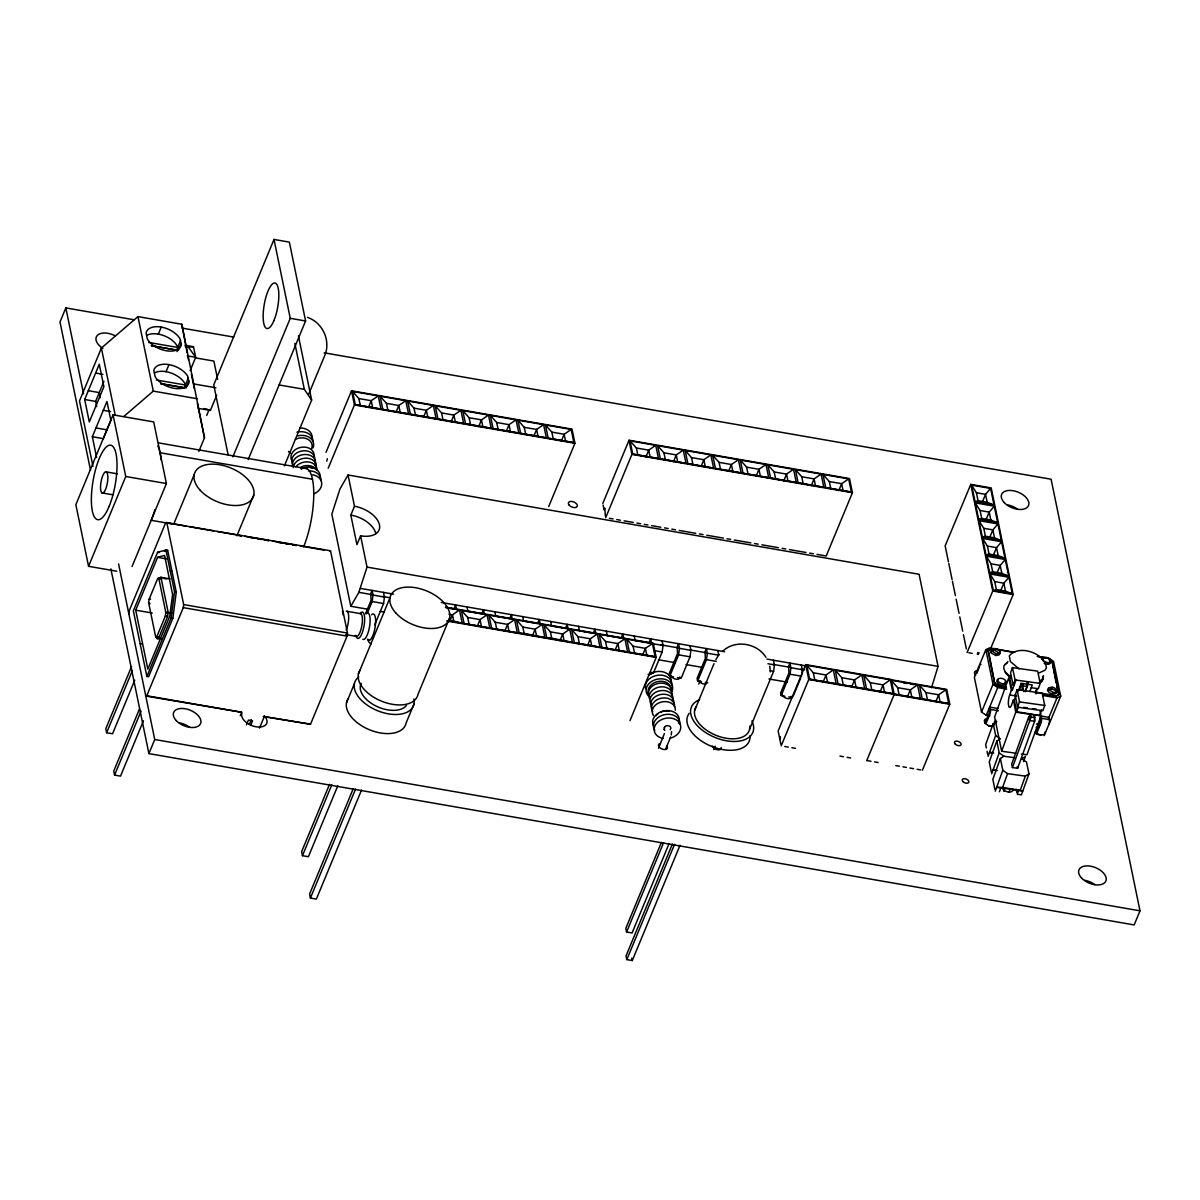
<?xml version="1.0" encoding="UTF-8"?>
<svg xmlns="http://www.w3.org/2000/svg" width="1200" height="1200" viewBox="0 0 1200 1200"><rect width="100%" height="100%" fill="white"/><g stroke="black" fill="none" stroke-linecap="round" stroke-linejoin="round"><path stroke-width="1.5" d="M1042.8 679.65L1042.845 676.77M1043.355 675.57L1043.295 678.435L1041.39 682.095M1027.845 682.785L1025.565 691.68M1028.685 717.03L1029.39 720.51L1034.625 721.245L1034.475 714.975L1034.625 721.245L1017.645 768.285L1012.41 767.55L1011.69 764.07L1028.685 717.03L1030.56 714.435L1031.1 717.03L1012.41 767.55M1048.215 689.055L1053.045 692.445L1052.385 694.035L1049.085 692.625L1047.585 689.865L1051.515 688.8L1052.385 687.24L1054.695 688.035L1057.2 690.63L1056.15 693.51L1052.595 694.065L1053.255 692.475L1056.15 692.325L1057.245 690.75L1056.6 692.34L1055.025 690.225L1051.725 688.815M128.835 613.755L129.24 610.695L165.75 522.57L330.525 550.785L347.475 633.06L347.07 636.12L310.515 724.23L263.445 716.49L310.515 724.23M160.845 639.24L157.185 638.61L155.685 636.975L148.65 602.79L149.115 599.25L157.665 578.625L160.95 577.305L170.115 578.895M157.185 638.61L158.64 638.205L167.52 616.755L168.135 612.165L160.95 577.305L157.665 578.625L160.62 578.625L158.79 578.31L165.825 612.495L165.36 616.02L156.825 636.66L155.685 636.975M146.88 676.47L171.105 617.955L174.54 591.84L165.915 550.005L157.59 552.3L133.35 610.815L146.88 676.47L148.605 676.77L172.845 618.255L176.28 592.14L167.655 550.305L165.915 550.005M240.255 715.65L241.665 712.26L145.785 696.03L146.76 695.76L183.27 607.635L183.675 604.575L166.725 522.3M367.41 613.05L372.18 601.545L373.035 595.065L372.075 590.415L370.77 593.565L371.07 600.285L365.535 613.62M374.73 624.9L383.58 603.525L384.435 597.045L383.475 592.41M649.575 672.69L653.325 673.35L662.175 651.975L663.03 645.495L662.07 640.845M669.765 676.215L678.63 654.825L679.47 648.345L678.525 643.71L677.22 646.845L677.52 653.58L669.225 673.575L669.765 676.215L673.515 676.86M677.43 677.535L681.18 678.195L690.03 656.82L690.885 650.34L689.925 645.69M697.62 681.045L706.485 659.67L707.325 653.19L706.38 648.555L705.075 651.69L705.375 658.425L697.08 678.42L697.62 681.045L701.37 681.705M749.595 729.12L773.595 671.34L774.45 664.86L773.49 660.225M781.185 695.58L790.05 674.205L790.905 667.725L789.945 663.075L788.64 666.225L788.94 672.945L780.645 692.955L781.185 695.58L784.95 696.24M801.345 665.07L802.305 669.705L801.45 676.185L790.05 674.205M671.28 734.955L671.565 731.7M664.425 733.53L658.485 748.23M999.45 791.76L1000.845 787.905M367.38 609.15L350.79 606.27L358.86 592.335L367.02 567.09L360.585 535.815A23.31 13.41 22.5 0 0 379.47 524.85A23.31 13.41 22.5 0 0 354.495 506.25L348.045 474.99L919.095 574.275L938.055 666.375L931.53 687.705M1031.22 687.72L1038.3 688.71L1040.22 683.43L1037.685 671.145L1012.425 667.62L1010.52 672.915L1013.205 685.215L1014.09 685.335M996.825 721.44L993.21 723.645L985.665 744.555L986.355 747.93M1011.105 675.435L1009.89 678.78L1012.275 690.345L1011.405 690.225L1008.705 677.94L994.62 716.97L1001.67 751.245L1015.83 753.225M1039.98 715.605L1016.67 711.675L1014.285 700.095L1013.4 699.975L1011.675 704.745A7.68 2.1 -82 0 1 1008.9 706.785L1008.375 704.265A7.68 2.1 -82 0 1 1009.68 694.995L1011.405 690.225M1013.205 685.215L1015.125 679.92L1012.425 667.62M988.095 756.39L995.655 735.48L993.21 723.645M1012.275 690.345L1016.01 680.04M995.655 735.48L1000.41 738.84L996.795 741.045L989.25 761.955L991.335 772.095M1015.215 694.95L1017.135 689.655L1042.215 693.165L1044.75 705.435L1042.845 710.73L1017.585 707.205L1015.215 694.95L1016.1 695.07L1014.285 700.095M1018.365 690.945L1021.125 683.4L1032.225 684.945L1030.02 691.065M991.68 773.775L999.225 752.88L996.795 741.045M1001.67 751.245L1015.77 712.215L1013.4 699.975M1017.585 707.205L1019.49 701.91L1017.135 689.655M1016.67 711.675L1018.485 706.65M1014.645 757.725L1003.98 756.24L1000.38 758.445L992.835 779.355L994.92 789.495M1025.55 690.705L1028.055 683.76M995.265 791.175L1002.81 770.265L1000.38 758.445M1035.45 693.585L1037.265 688.575M1002.63 787.335L1022.805 790.965L996.66 787.32L1002.63 787.335L1007.565 773.64L1002.81 770.265M1003.77 791.46L1005.015 788.025M1009.02 792.195L1010.265 788.76M1039.845 714.915L1041.645 709.89M1023.525 761.64L1025.37 756.525L1021.755 758.73L1026.525 762.09L1028.955 773.925L1021.41 794.835L1017.225 794.25L1018.62 790.38M1039.95 710.49L1041.03 715.755L1026.93 754.785L1021.38 754.005M1020.405 789.825L1025.34 776.13L1028.955 773.925M134.1 319.77L65.835 307.905L60 321.99L90.51 470.13M198.825 451.44L204.48 437.805L181.8 324.24L137.94 316.605L101.4 348.045L79.5 400.92L92.97 466.335M84.675 399.495L99.27 364.245L103.905 386.715L89.31 421.965L84.675 399.495L95.64 401.4L96.705 406.59M95.64 401.4L103.935 381.375M96.615 457.485L92.34 436.74L106.95 401.49L110.865 420.51M132.045 566.535L166.41 483.555L153.705 421.92L113.07 414.855L75.855 504.675L88.56 566.31L116.835 571.23M110.94 420.225L103.32 438.645L92.34 436.74M158.325 334.125L161.235 327.075A18.66 10.725 22.5 0 1 180 338.79L181.26 344.91A18.66 10.725 22.5 0 1 166.11 350.73A18.66 10.725 22.5 0 1 147.36 339.015L146.1 332.895A18.66 10.725 22.5 0 1 161.235 327.075M166.05 371.67L168.975 364.62A18.66 10.725 22.5 0 1 187.725 376.335L188.985 382.455A18.66 10.725 22.5 0 1 173.85 388.275A18.66 10.725 22.5 0 1 155.085 376.56L153.825 370.44A18.66 10.725 22.5 0 1 168.975 364.62M177.225 351.615L176.625 350.085L180.63 340.425M88.56 566.31L125.76 476.49L113.07 414.855M178.32 350.43L181.245 343.38M190.17 370.59L195.675 357.315L193.485 346.71L185.055 345.24M188.37 377.97L184.275 387.84L160.665 383.73M188.97 380.925L186.045 387.975L160.62 383.55M248.145 459.675L305.595 320.985L289.35 242.115L274.005 239.445L213.735 384.93L228.135 454.83M206.715 415.395L209.145 409.515M198.33 408.36L210.39 410.445L216.705 395.205M135.705 610.155L157.59 557.325L164.55 555.42L172.59 594.465L169.725 616.245L147.84 669.075L135.705 610.155L152.235 613.035M173.79 523.92L194.205 474.645M131.55 666.54L105.795 728.73L106.62 732.735L112.56 733.77L134.745 680.22M106.62 732.735L132.375 670.56M232.86 456.87L290.25 318.315L274.005 239.445M139.53 708.84L113.745 771.09L114.57 775.095L120.51 776.13L143.445 720.795M114.57 775.095L141.075 711.105M236.895 535.785L253.785 495.015M324.15 352.815L1051.095 479.22L1140 910.83L1134.165 924.93L148.905 753.615L154.74 739.515L118.575 563.94M308.835 393.915L325.305 354.135C330.51 339.57 322.11 322.275 307.455 317.355M284.4 465.84L311.64 400.065L298.425 335.865M326.01 452.355L351.51 390.795L572.01 429.135L574.935 443.28L548.715 506.565M326.76 461.145L327.33 458.7M328.215 468.225L354.435 404.94L351.51 390.795M368.43 407.445L371.22 400.695L378.24 395.895L380.955 409.095L355.26 404.625L352.545 391.44L378.24 395.895M246.42 724.86L248.415 720.075L252.54 720.795L250.56 725.58M249.33 724.38L251.31 719.595M259.5 728.1L264.42 716.22M360.585 535.815L356.925 544.635L350.835 515.07L354.495 506.25M395.985 412.245L398.775 405.495L405.81 400.695L408.525 413.88L382.83 409.425L380.115 396.225L405.81 400.695M423.555 417.03L426.345 410.28L433.365 405.48L436.08 418.68L410.385 414.21L407.67 401.025L433.365 405.48M451.11 421.83L453.9 415.08L460.935 410.28L463.65 423.465L437.955 419.01L435.24 405.81L460.935 410.28M346.5 702.735L354.42 683.625M358.38 674.055L390.045 597.6M329.535 784.32L301.635 851.685L302.46 855.69L308.4 856.725L337.74 785.91M478.68 426.615L481.47 419.865L488.49 415.065L491.205 428.265L465.51 423.795L462.795 410.61L488.49 415.065M302.46 855.69L331.785 784.875M353.28 788.55L309.585 894.045L310.41 898.05L316.365 899.085L361.485 790.14M310.41 898.05L355.545 789.105M506.235 431.415L509.025 424.665L516.06 419.865L518.775 433.05L493.08 428.595L490.365 415.395L516.06 419.865M414 703.98L406.08 723.09A31.605 18.18 22.5 0 1 368.73 729.45A31.605 18.18 22.5 0 1 348.48 698.415M449.625 617.97L417.96 694.425A31.605 18.18 22.5 0 1 380.61 700.785A31.605 18.18 22.5 0 1 360.36 669.75M454.335 608.085L455.64 604.95L456.6 609.6M449.67 621.57L452.475 614.82L459.495 610.02L462.21 623.22L447.525 620.655M533.805 436.2L536.595 429.45L543.615 424.65L546.33 437.85L520.635 433.38L517.92 420.195L543.615 424.65M482.19 612.93L483.495 609.795L484.455 614.445M477.24 626.37L480.03 619.62L487.065 614.82L489.78 628.005L464.085 623.535L461.37 610.35L487.71 615M561.36 441L564.15 434.25L571.185 429.45L573.9 442.635L548.205 438.18L545.49 424.98L571.185 429.45M510.045 617.775L511.35 614.64L512.31 619.275M504.795 631.155L507.6 624.405L514.62 619.605L517.335 632.805L491.64 628.335L488.925 615.135L569.745 629.19L572.46 642.39L546.765 637.92L544.05 624.72L550.395 631.845L551.7 638.175L572.46 642.39M532.365 635.955L535.155 629.205L542.19 624.405L544.905 637.59L519.21 633.12L516.495 619.935L522.84 627.06L524.13 633.39L544.905 637.59M537.945 622.62L539.235 619.485L540.195 624.135M602.79 503.505L629.01 440.235L849.51 478.575L852.42 492.72L826.215 556.005L817.02 554.4M605.715 517.65L631.92 454.38L629.01 440.235M559.92 640.74L562.725 633.99L569.745 629.19M565.8 627.465L567.105 624.33L568.05 628.98M645.915 456.885L648.705 450.135L655.74 445.335L658.455 458.535L632.76 454.065L630.045 440.865L655.74 445.335M587.49 645.54L590.28 638.79L597.315 633.99L600.03 647.175L574.335 642.705L571.62 629.52L597.315 633.99M593.655 632.31L594.96 629.175L595.905 633.825M673.47 461.685L676.275 454.935L683.295 450.135L686.01 463.32L660.315 458.85L657.6 445.665L683.295 450.135M615.045 650.325L617.85 643.575L624.87 638.775L627.585 651.975L601.89 647.505L599.175 634.305L624.87 638.775M621.51 637.155L622.815 634.02L623.76 638.655M701.04 466.47L703.83 459.72L710.865 454.92L713.58 468.12L687.885 463.65L685.17 450.45L710.865 454.92M642.615 655.125L645.405 648.375L652.44 643.575L655.155 656.76L629.46 652.29L626.745 639.105L663.03 645.495M649.365 642L650.67 638.865L651.615 643.5M728.595 471.27L731.4 464.52L738.42 459.72L741.135 472.905L715.44 468.435L712.725 455.25L738.42 459.72M629.97 720.675L656.19 657.405L653.265 643.245L445.635 607.14M756.165 476.055L758.955 469.305L765.99 464.505L768.705 477.705L743.01 473.235L740.295 460.035L765.99 464.505M665.79 748.74L670.68 736.95M698.745 684.105L700.14 680.745M783.72 480.855L786.525 474.105L793.545 469.305L796.26 482.49L770.565 478.02L767.85 464.835L793.545 469.305M694.665 710.34L714 663.645M661.425 842.34L625.815 928.32L626.58 932.01L632.07 932.97L669.105 843.555M811.29 485.64L814.08 478.89L821.115 474.09L823.83 487.29L798.135 482.82L795.42 469.62L821.115 474.09M626.58 932.01L663.615 842.61M672.375 844.035L626.04 955.905L626.805 959.595L632.28 960.555L680.04 845.235M626.805 959.595L674.565 844.29M713.775 749.625L715.2 746.175M838.845 490.44L841.65 483.69L848.67 478.89L851.385 492.075L825.69 487.605L822.975 474.42L848.67 478.89M793.275 695.925L800.775 677.835M1014.705 652.29L989.565 647.91L985.845 649.65L974.37 677.355L981.525 712.08L986.265 715.29L989.85 715.92M976.815 673.245L979.545 666.645M1005.975 687.915L998.625 686.64L994.845 684.06L987.96 650.655L991.245 648.495L1013.31 652.335M991.245 648.495L987.96 650.655M1000.275 651.915L999.405 654.75L995.895 655.515L996.54 653.925L999.495 653.61L1000.29 652.035L998.43 649.815L995.25 648.615L994.59 650.205L999.615 653.49M981.525 712.08L993 684.375L985.845 649.65M994.845 684.06L988.29 649.875M986.265 715.29L997.74 687.6L1006.71 689.16M997.875 708.51L989.97 707.13L988.98 709.545L989.505 712.11L984.84 723.375M998.625 686.64L998.955 685.86L1006.305 687.135M985.935 723.75L990.03 713.865A3.855 1.14 -80.1 0 0 990.435 709.41L989.97 707.13M993.84 725.115L995.88 720.18M1056.06 682.845L1052.025 660.96L1048.245 658.41M1047.57 690.645L1048.62 687.75L1052.175 687.21M1044.225 735.645L1048.995 724.11A3.855 1.14 -80.1 0 0 1049.415 719.655L1048.935 717.39L1041.045 716.01L1040.04 718.425L1040.58 720.99L1035.915 732.255M1036.32 734.265L1041.105 722.745A3.855 1.14 -80.1 0 0 1041.51 718.29L1041.045 716.01M1042.755 694.305L1055.625 696.54L1058.91 694.38L1052.025 660.96M1048.38 718.665L1056.99 697.905L1060.71 696.15L1053.555 661.425L1048.815 658.215L1038.045 656.34M1055.625 696.54L1058.91 694.38M1049.235 723.855L1060.71 696.15M866.67 760.74L894.225 694.395L891.18 679.485L805.695 664.62L778.14 730.965L780.84 744.195M779.67 738.42L780.42 736.605L779.82 739.17M781.185 745.875L808.74 679.53L805.695 664.62M823.2 681.855L826.05 674.985L833.325 669.915L836.175 683.805L809.61 679.185L806.775 665.295L833.325 669.915M851.685 686.82L854.55 679.935L861.825 674.865L864.66 688.755L838.095 684.135L835.26 670.245L861.825 674.865M880.185 691.77L883.035 684.885L890.31 679.815L893.145 693.72L866.595 689.1L863.745 675.21L890.31 679.815M907.47 696.705L910.32 689.865L917.55 684.825L920.37 698.64L893.97 694.05L920.37 698.64M935.805 701.625L938.655 694.785L945.885 689.76L948.705 703.575L922.29 698.97L919.47 685.155L945.885 689.76M922.365 770.205L949.77 704.235L946.74 689.415L890.07 679.56M990.36 649.23L1013.16 594.585L991.2 487.95L970.785 484.365L945.15 545.85L948.435 561.855M982.02 502.77L985.545 494.34L990.63 488.43L971.61 485.1L975.015 501.66L994.035 505.005L990.63 488.43M985.68 520.545L989.205 512.1L994.29 506.205L975.27 502.86L978.675 519.435L997.695 522.78L994.29 506.205M989.34 538.32L992.865 529.875L997.95 523.98L978.93 520.635L982.335 537.195L1001.355 540.54L997.95 523.98M993.705 554.4L996.525 547.65L1001.61 541.755L982.59 538.41L985.995 554.97L1005.015 558.315L1001.61 541.755M997.365 572.175L1000.185 565.425L1005.27 559.515L986.25 556.185L989.67 572.745L1008.675 576.09L1005.27 559.515M967.11 652.485L992.76 591L970.785 484.365M1000.32 591.63L1003.845 583.185L1008.93 577.29L989.91 573.945L993.33 590.52L1012.335 593.865L1008.93 577.29M1023.36 683.4L1022.235 685.725L1027.455 686.445L1026.735 682.965M664.305 727.53C665.76 723.9 673.23 726.075 670.14 729.78M1040.355 681.6L1041.675 679.29M348.045 474.99L339.99 488.91L331.83 514.17L350.79 606.27M664.56 727.11L664.245 729.57M715.83 659.655L719.055 654.405M123.78 416.49L153.285 391.11L197.145 398.73M722.505 651.45C734.745 639.285 757.02 642.93 765.96 657.315M1007.94 661.515L1003.905 665.82L1003.845 668.7L1005.69 673.035L1010.385 677.835M1004.805 664.575L1007.445 662.715M997.695 680.175L996.765 681.15C997.095 684.735 1003.5 686.925 1005.765 684.045L1004.91 681.945M1039.245 682.74L1041.9 680.895M975.015 501.66L978.06 500.685L987.18 502.275L994.035 505.005M978.675 519.435L981.72 518.445L990.84 520.05L997.695 522.78M982.335 537.195L985.38 536.22L994.5 537.825L1001.355 540.54M985.995 554.97L989.04 553.995L998.16 555.6L1005.015 558.315M989.67 572.745L992.7 571.77L1001.82 573.36L1008.675 576.09M993.33 590.52L996.36 589.53L1005.48 591.135L1012.335 593.865M1042.35 659.235L1043.205 658.98M1039.095 672.945L1045.095 670.14L1046.415 667.83C1045.05 653.055 1018.635 644.01 1009.275 655.92L1010.43 661.575L1019.07 668.91M164.325 551.22L167.655 550.305M329.55 551.055L330.525 550.785M185.175 346.215L188.445 347.16L193.485 346.71M149.115 599.25L150.6 599.16M992.475 752.535L989.49 752.52L993.675 753.105M996.06 769.935L993.075 769.92L997.26 770.505M809.61 679.185L836.175 683.805M838.095 684.135L864.66 688.755M866.595 689.1L893.145 693.72M922.29 698.97L948.705 703.575M355.26 404.625L380.955 409.095M382.83 409.425L408.525 413.88M410.385 414.21L436.08 418.68M437.955 419.01L463.65 423.465M465.51 423.795L491.205 428.265M493.08 428.595L518.775 433.05M520.635 433.38L546.33 437.85M548.205 438.18L573.9 442.635M632.76 454.065L658.455 458.535M660.315 458.85L686.01 463.32M687.885 463.65L713.58 468.12M715.44 468.435L741.135 472.905M743.01 473.235L768.705 477.705M770.565 478.02L796.26 482.49M798.135 482.82L823.83 487.29M825.69 487.605L851.385 492.075M464.085 623.535L489.78 628.005M491.64 628.335L517.335 632.805M519.21 633.12L524.13 633.39M546.765 637.92L551.7 638.175M574.335 642.705L600.03 647.175M601.89 647.505L627.585 651.975M629.46 652.29L655.155 656.76M1015.125 679.92L1040.22 683.43M1009.68 694.995L1016.595 695.97M1019.49 701.91L1044.75 705.435M1023.825 707.4L1027.395 707.895M1032.735 708.645L1036.305 709.14M1015.77 712.215L1041.03 715.755M1031.1 717.03L1035.015 717.585M1007.565 773.64L1025.34 776.13M290.25 318.315L305.595 320.985M182.085 328.11L233.745 337.095M148.65 342.42L177.705 347.475L177.075 345.84A18.66 10.725 22.5 0 0 146.625 335.43M176.625 350.085L151.2 345.66L176.505 350.115M187.23 355.845L195.675 357.315L188.445 347.16M195.6 357.9L213.885 361.08L217.635 379.305M352.545 391.44L358.89 398.565L371.22 400.695L372.525 407.025M380.115 396.225L386.46 403.35L398.775 405.495L400.08 411.825M407.67 401.025L414.015 408.15L426.345 410.28L427.65 416.61M435.24 405.81L441.585 412.935L453.9 415.08L455.205 421.41M462.795 410.61L469.14 417.735L481.47 419.865L482.775 426.195M490.365 415.395L496.71 422.52L509.025 424.665L510.33 430.995M517.92 420.195L524.265 427.32L536.595 429.45L537.9 435.78M545.49 424.98L551.835 432.105L564.15 434.25L565.455 440.58M279.105 384.96L304.32 389.34L311.64 400.065M630.045 440.865L636.375 447.99L648.705 450.135L650.01 456.465M657.6 445.665L663.945 452.79L676.275 454.935L677.58 461.265M685.17 450.45L691.5 457.575L703.83 459.72L705.135 466.05M712.725 455.25L719.07 462.375L731.4 464.52L732.705 470.85M740.295 460.035L746.625 467.16L758.955 469.305L760.26 475.635M767.85 464.835L774.195 471.96L786.525 474.105L787.83 480.435M795.42 469.62L801.75 476.745L814.08 478.89L815.385 485.22M822.975 474.42L829.32 481.545L841.65 483.69L842.955 490.02M354.435 404.94L574.935 443.28M631.92 454.38L852.42 492.72M193.92 383.97L215.865 387.78M156.375 379.965L185.445 385.02L184.815 383.385A18.66 10.725 22.5 0 0 154.365 372.975M95.625 373.065L102.93 374.325M203.7 408.57L207.33 409.2M88.32 390.69L99.285 392.595L100.365 397.77M103.29 410.31L110.61 411.585M96 427.935L106.965 429.84M609.39 518.295L613.065 518.94M616.74 519.57L620.415 520.215M624.09 520.845L633.27 522.45M636.945 523.095L640.62 523.725M644.295 524.37L647.97 525M651.645 525.645L660.84 527.25M664.515 527.88L668.19 528.525M671.865 529.155L675.54 529.8M679.215 530.445L695.745 533.31M699.42 533.955L703.095 534.585M706.77 535.23L723.315 538.11M726.99 538.74L730.665 539.385M734.34 540.03L750.87 542.895M754.545 543.54L758.22 544.17M761.895 544.815L778.44 547.695M782.115 548.325L785.79 548.97M789.465 549.615L805.995 552.48M809.67 553.125L813.345 553.755M158.52 442.89L307.275 468.765M160.065 452.745L312.48 479.25M106.41 471.93A10.8 3.21 -80.1 0 1 105.6 489.27A10.8 3.21 -80.1 0 1 100.56 486.06A10.8 3.21 -80.1 0 1 106.41 471.93L117.36 473.82M125.76 476.49L166.41 483.555M101.97 492.915L112.92 494.82M1037.22 656.49L1046.415 658.08M167.58 522.885L185.985 526.095M189.675 526.725L213.6 530.895M217.275 531.525L241.2 535.695M244.89 536.325L268.815 540.495M272.49 541.125L296.415 545.295M300.105 545.925L324.03 550.095M171.39 523.815L151.185 520.305A48.615 14.445 -80.1 0 0 154.905 509.745M237.495 535.305L241.17 535.95M250.35 537.54L254.025 538.185M257.7 538.83L261.375 539.46M265.05 540.105L268.725 540.735M277.905 542.34L281.58 542.97M285.255 543.615L288.915 544.26M292.59 544.89L296.265 545.535M367.02 567.09L938.055 666.375M1035.72 692.25L1055.94 695.775M1042.62 695.4L1056.99 697.905M157.59 552.3L159.33 552.6M917.55 684.825L891.135 680.235L897.645 687.66L899.01 694.29M360.48 588.405L393.555 594.15M441.315 602.46L724.56 651.72M766.965 659.085L805.695 665.82M903.42 682.815L907.11 683.46M910.59 684.06L914.085 684.675M157.59 557.325L166.77 558.93M358.86 592.335L371.745 594.585M382.8 596.505L390.165 597.78M445.44 607.395L454.65 609M467.535 611.235L482.28 613.8M495.165 616.035L509.91 618.6M524.64 621.165L537.54 623.4M552.27 625.965L565.17 628.215M579.9 630.78L592.8 633.015M607.53 635.58L622.275 638.145M635.16 640.38L649.905 642.945M660.96 644.865L679.38 648.075M690.42 649.995L707.01 652.875M773.325 664.41L789.9 667.29M800.955 669.21L804.63 669.855M373.035 595.065L384.435 597.045M446.655 607.785L459.855 610.155M679.47 648.345L690.885 650.34M707.325 653.19L718.74 655.17L717.78 650.535M767.925 663.735L774.45 664.86M790.905 667.725L802.305 669.705M806.775 665.295L813.315 672.765L826.05 674.985L827.415 681.645M835.26 670.245L841.8 677.715L854.55 679.935L855.915 686.595M863.745 675.21L870.3 682.665L883.035 684.885L884.4 691.56M897.645 687.66L910.32 689.865L911.67 696.495M919.47 685.155L925.98 692.595L938.655 694.785L940.005 701.415M448.95 614.205L452.475 614.82L453.78 621.15L462.21 623.22M461.37 610.35L467.715 617.475L480.03 619.62L481.335 625.95M488.925 615.135L495.27 622.26L507.6 624.405L508.905 630.735M522.84 627.06L535.155 629.205L536.46 635.535M550.395 631.845L562.725 633.99L564.03 640.32M571.62 629.52L577.965 636.645L590.28 638.79L591.585 645.12M599.175 634.305L605.52 641.43L617.85 643.575L619.155 649.905M626.745 639.105L633.09 646.23L645.405 648.375L646.71 654.705M372.18 601.545L383.58 603.525M654.03 650.55L662.175 651.975M678.63 654.825L690.03 656.82M706.485 659.67L716.25 661.38M770.34 670.785L773.595 671.34M990.435 709.41L998.34 710.775M1041.51 718.29L1049.415 719.655M808.74 679.53L894.225 694.395M893.1 694.38L949.77 704.235M170.235 570.93L171.975 571.23M448.5 620.235L453.78 621.15M446.715 620.985L656.19 657.405M1036.545 724.035L1040.13 724.65M380.265 611.385L383.955 612.03M658.425 659.76L675 662.64M686.055 664.56L702.63 667.44M768.945 678.975L787.365 682.17M163.155 578.355L166.815 578.985M347.145 611.31L360.855 613.695M988.41 725.94L991.575 726.495M1037.91 734.55L1041.06 735.09M705.285 682.38L707.775 682.815M788.85 696.915L792.6 697.56M174.54 591.84L176.28 592.14M183.675 604.575L347.475 633.06M345.765 634.56L356.055 636.345M183.27 607.635L347.07 636.12M171.795 612.81L165.825 612.495L167.655 612.81M167.19 616.35L165.36 616.02L167.52 616.755M171.105 617.955L172.845 618.255M158.64 636.975L156.825 636.66L158.64 638.205L162.3 638.85M867.48 760.665L871.02 761.28M874.56 761.895L878.1 762.51M895.8 765.585L899.355 766.2M902.895 766.815L906.435 767.43M909.975 768.045L913.515 768.66M917.055 769.29L920.595 769.905M784.755 746.49L788.31 747.105M791.88 747.735L795.435 748.35M839.955 756.09L843.51 756.705M847.08 757.32L850.635 757.95M140.115 643.635L141.855 643.935M146.76 695.76L241.665 712.26M154.74 739.515L1140 910.83M971.61 485.1L976.41 492.735L985.545 494.34L987.18 502.275M975.27 502.86L980.07 510.51L989.205 512.1L990.84 520.05M978.93 520.635L983.745 528.27L992.865 529.875L994.5 537.825M982.59 538.41L987.405 546.045L996.525 547.65L998.16 555.6M986.25 556.185L991.065 563.82L1000.185 565.425L1001.82 573.36M989.91 573.945L994.725 581.595L1003.845 583.185L1005.48 591.135M992.76 591L1013.16 594.585M968.805 652.785L972.21 653.385M1044.135 663.555L1048.65 664.35L1050.435 663.105L1050.15 661.74M1043.775 661.395L1048.275 662.835L1051.08 661.515C1050.75 657.945 1044.345 655.755 1042.08 658.635L1042.95 660.72M664.86 730.35L664.05 729.165M1049.19 660.03L1051.71 661.74M995.16 683.295L998.955 685.86M993 684.375L997.74 687.6M999.225 752.88L1003.98 756.24M148.65 602.79L150 603.75M1011.315 677.88L1005.135 671.805M1056.78 686.355L1058.595 695.145M1035.765 690.225L1036.5 693.735M1022.175 683.535L1023.855 691.665M1021.125 683.4L1022.475 689.895M1019.745 687.225L1020.42 690.48M976.41 492.735L978.06 500.685M980.07 510.51L981.72 518.445M983.745 528.27L985.38 536.22M987.405 546.045L989.04 553.995M991.065 563.82L992.7 571.77M994.725 581.595L996.36 589.53M1017.285 766.545L1017.645 768.285M1016.175 789.18L1016.88 792.555M948.81 563.625L952.095 579.615M952.47 581.4L955.395 595.62M956.13 599.175L959.055 613.38M959.79 616.935L962.715 631.155M963.45 634.71L966.375 648.93M987.06 751.32L987.75 754.695M829.32 481.545L830.625 487.875M801.75 476.745L803.055 483.075M774.195 471.96L775.5 478.29M746.625 467.16L747.93 473.49M719.07 462.375L720.375 468.705M691.5 457.575L692.805 463.905M663.945 452.79L665.25 459.12M636.375 447.99L637.68 454.32M634.215 636L635.175 640.65M633.09 646.23L634.38 652.56M603.12 505.095L604.11 509.88L604.83 508.14L605.34 515.895M606.36 631.155L607.32 635.805M605.52 641.43L606.825 647.76M551.835 432.105L553.14 438.435M578.505 626.31L579.465 630.96M577.965 636.645L579.255 642.975M524.265 427.32L525.57 433.65M631.77 958.08L632.28 960.555M550.65 621.48L551.61 626.115M496.71 422.52L498.015 428.85M522.75 616.62L523.71 621.27M469.14 417.735L470.445 424.065M494.895 611.775L495.855 616.425M495.27 622.26L496.575 628.59M441.585 412.935L442.89 419.265M467.04 606.93L468 611.58M467.715 617.475L469.005 623.805M414.015 408.15L415.32 414.465M386.46 403.35L387.765 409.68M358.89 398.565L360.195 404.88M294.885 343.485L304.32 389.34M191.385 374.205L194.37 388.74M197.37 403.275L204.48 437.805M137.94 316.605L153.285 391.11M101.4 348.045L115.245 415.275M65.835 307.905L83.55 393.855M110.865 568.89L148.905 753.615M925.98 692.595L927.33 699.21M870.3 682.665L871.665 689.34M841.8 677.715L843.165 684.39M813.315 672.765L814.68 679.425M181.8 324.24L187.14 352.65M187.8 356.19L188.475 359.745M769.785 666.135L770.31 671.925M980.22 664.995A3.855 1.14 -80.1 0 1 981.03 664.335M157.905 446.025A48.615 14.445 -80.1 0 1 161.055 459.96M303.54 468.225A48.615 14.445 -80.1 0 1 313.755 493.845A48.615 14.445 -80.1 0 1 303.615 546.81M406.47 705.405A25.29 14.535 22.5 0 1 376.155 706.11A25.29 14.535 22.5 0 1 361.26 683.28M413.94 698.97A31.605 18.18 22.5 0 1 377.91 710.865A31.605 18.18 22.5 0 1 358.785 676.95M1012.875 789.18A5.925 3.405 22.5 0 1 1009.5 792.09A5.925 3.405 22.5 0 1 1002.87 789.255M264.36 715.92A13.41 7.71 22.5 0 1 257.145 726.93A13.41 7.71 22.5 0 1 241.875 713.295M102.96 348.435A14.58 8.385 22.5 0 1 97.305 335.43A14.58 8.385 22.5 0 1 114.975 335.73M1007.34 504.825A14.58 8.385 22.5 0 1 1017.585 509.22M371.13 643.89A4.74 2.715 22.5 0 1 368.655 639.51M666.525 745.605A4.74 2.715 22.5 0 1 665.745 749.43A4.74 2.715 22.5 0 1 659.43 747.27A4.74 2.715 22.5 0 1 660.225 743.445M1084.68 880.275A14.58 8.385 22.5 0 1 1094.925 884.655M1045.155 731.985A5.925 3.405 22.5 0 1 1041.765 734.895A5.925 3.405 22.5 0 1 1035.135 732.045M1036.125 727.275A5.925 3.405 22.5 0 1 1038.81 727.26M975.645 675.375A5.925 3.405 22.5 0 1 976.635 670.605M179.37 722.85A14.58 8.385 22.5 0 1 189.615 727.245M993.45 726.12A5.925 3.405 22.5 0 1 985.545 723.435A5.925 3.405 22.5 0 1 986.535 718.65M994.425 721.35A5.925 3.405 22.5 0 1 995.565 723.36M721.215 747.51A4.74 2.715 22.5 0 1 717.375 749.745A4.74 2.715 22.5 0 1 712.305 745.965M651.975 672.12A4.74 2.715 22.5 0 1 648.135 674.355M679.83 676.965A4.74 2.715 22.5 0 1 675.99 679.185A4.74 2.715 22.5 0 1 670.92 675.42M705.99 684.015A4.74 2.715 22.5 0 1 698.775 680.265M791.25 696.345A4.74 2.715 22.5 0 1 787.41 698.565A4.74 2.715 22.5 0 1 782.34 694.785M651.945 708.09A11.655 8.88 -11.6 0 1 659.955 694.635A11.655 8.88 -11.6 0 1 673.815 702.78M652.695 711.795A11.655 8.88 -11.6 0 1 660.72 698.325A11.655 8.88 -11.6 0 1 674.58 706.47M651.18 704.4A11.655 8.88 -11.6 0 1 660.69 690.645A11.655 8.88 -11.6 0 1 672.48 701.43M649.425 698.58A11.655 8.88 -11.6 0 1 659.925 686.955A11.655 8.88 -11.6 0 1 672.285 695.385M649.665 697.005A11.655 8.88 -11.6 0 1 657.675 683.55A11.655 8.88 -11.6 0 1 671.535 691.695M649.275 695.16A11.655 8.88 -11.6 0 1 657.285 681.69A11.655 8.88 -11.6 0 1 671.145 689.835M649.44 696.855A13.41 10.215 -11.6 0 1 656.715 679.305A13.41 10.215 -11.6 0 1 672 691.365M645.6 688.65A13.41 10.215 -11.6 0 1 657.675 675.27A13.41 10.215 -11.6 0 1 671.895 684.975M645.975 687.39A13.41 10.215 -11.6 0 1 644.835 684.945M649.035 674.82A13.41 10.215 -11.6 0 1 663.675 672.015A13.41 10.215 -11.6 0 1 671.13 681.27M663.255 738.48A13.41 10.215 -11.6 0 1 657.03 722.82A13.41 10.215 -11.6 0 1 678.78 721.995A13.41 10.215 -11.6 0 1 670.125 738.21M654.045 726.57A13.41 10.215 -11.6 0 1 664.98 710.745A13.41 10.215 -11.6 0 1 678.54 723.15M654.81 730.26A13.41 10.215 -11.6 0 1 664.02 714.78A13.41 10.215 -11.6 0 1 679.965 724.14M653.46 715.485A11.655 8.88 -11.6 0 1 661.47 702.015A11.655 8.88 -11.6 0 1 675.33 710.16M656.055 715.725A11.655 8.88 -11.6 0 1 658.035 713.79M660.525 712.26A11.655 8.88 -11.6 0 1 669.345 711.03M342.39 611.25A11.655 3.465 -80.1 0 1 343.185 615.075M371.64 614.775A13.41 3.99 -80.1 0 1 375.015 627.78A13.41 3.99 -80.1 0 1 367.455 639.195M366.165 613.83A13.41 3.99 -80.1 0 1 369.78 625.095A13.41 3.99 -80.1 0 1 362.82 639.285M360.675 612.87A13.41 3.99 -80.1 0 1 363.705 627.6A13.41 3.99 -80.1 0 1 355.905 635.43M359.955 613.56A11.655 3.465 -80.1 0 1 361.59 627.015A11.655 3.465 -80.1 0 1 355.32 635.445M346.245 611.175A11.655 3.465 -80.1 0 1 348.705 617.325A11.655 3.465 -80.1 0 1 346.26 630.015M292.71 466.245A11.655 8.88 -11.6 0 1 304.725 454.485A11.655 8.88 -11.6 0 1 315 465.39M292.935 464.67A11.655 8.88 -11.6 0 1 300.945 451.2A11.655 8.88 -11.6 0 1 314.805 459.345M293.25 467.625A11.655 8.88 -11.6 0 1 305.475 458.175A11.655 8.88 -11.6 0 1 316.335 466.74M295.905 466.755A11.655 8.88 -11.6 0 1 309.21 462.06A11.655 8.88 -11.6 0 1 317.085 470.43M301.14 466.995A11.655 8.88 -11.6 0 1 316.65 469.68M301.515 468.84A11.655 8.88 -11.6 0 1 304.38 467.835M310.35 467.61A11.655 8.88 -11.6 0 1 313.065 468.405M300.975 468.81A13.41 10.215 -11.6 0 1 320.19 477.015M308.475 470.865A13.41 10.215 -11.6 0 1 320.955 480.72M312.645 474.78A13.41 10.215 -11.6 0 1 321.705 483.06A13.41 10.215 -11.6 0 1 314.4 493.635M292.17 460.98A11.655 8.88 -11.6 0 1 300.18 447.51A11.655 8.88 -11.6 0 1 314.04 455.655M295.425 439.275A11.655 8.88 -11.6 0 1 308.175 439.44A11.655 8.88 -11.6 0 1 311.565 448.755M297.705 435.87A13.41 10.215 -11.6 0 1 312.99 447.945M290.43 453.42A13.41 10.215 -11.6 0 1 288.495 451.365M299.64 427.995A13.41 10.215 -11.6 0 1 312.12 437.85M296.94 432.18A13.41 10.215 -11.6 0 1 312.885 441.54M350.835 515.07A23.31 13.41 22.5 0 1 375.825 533.655M749.775 726.09A29.145 16.755 22.5 0 1 717.51 735.915A29.145 16.755 22.5 0 1 696.48 706.365M749.985 735.78A33.225 19.11 22.5 0 1 713.22 747A33.225 19.11 22.5 0 1 689.235 713.295M751.935 720.945A33.225 19.11 22.5 0 1 736.905 741.375A33.225 19.11 22.5 0 1 696.81 725.1A33.225 19.11 22.5 0 1 699.66 699.705M997.425 679.575C997.755 683.145 1004.16 685.335 1006.425 682.455C1006.095 678.87 999.69 676.68 997.425 679.575M991.305 650.46L991.005 652.89L995.685 655.47L996.33 653.88L991.305 650.58L990.66 652.17L990.87 650.925L994.38 650.145L995.04 648.57L992.085 648.885L991.305 650.46M978.015 652.59L977.31 654.27L978.33 654.45L979.035 652.77L978.015 652.59M109.125 506.385A37.815 11.235 -80.1 0 0 111.975 445.68A37.815 11.235 -80.1 0 0 91.47 495.18A37.815 11.235 -80.1 0 0 109.125 506.385M200.31 490.38A31.605 18.18 22.5 0 0 251.805 499.335A31.605 18.18 22.5 0 0 219.87 464.79A31.605 18.18 22.5 0 0 200.31 490.38M396.15 613.335A31.605 18.18 22.5 0 0 447.66 622.29A31.605 18.18 22.5 0 0 415.71 587.745A31.605 18.18 22.5 0 0 396.15 613.335M955.17 744.015A3.495 2.01 22.5 0 0 960.87 745.005A3.495 2.01 22.5 0 0 957.33 741.18A3.495 2.01 22.5 0 0 955.17 744.015M962.91 781.56A3.495 2.01 22.5 0 0 968.61 782.55A3.495 2.01 22.5 0 0 965.07 778.725A3.495 2.01 22.5 0 0 962.91 781.56M1004.16 502.515A14.58 8.385 22.5 0 0 1027.905 506.64A14.58 8.385 22.5 0 0 1013.175 490.725A14.58 8.385 22.5 0 0 1004.16 502.515M1081.5 877.965A14.58 8.385 22.5 0 0 1105.245 882.09A14.58 8.385 22.5 0 0 1090.515 866.175A14.58 8.385 22.5 0 0 1081.5 877.965M176.19 720.54A14.58 8.385 22.5 0 0 199.935 724.68A14.58 8.385 22.5 0 0 185.205 708.75A14.58 8.385 22.5 0 0 176.19 720.54M569.31 505.35A4.74 2.715 22.5 0 0 577.035 506.685A4.74 2.715 22.5 0 0 572.25 501.51A4.74 2.715 22.5 0 0 569.31 505.35M274.005 320.385A23.085 6.855 -80.1 0 0 275.745 283.335A23.085 6.855 -80.1 0 0 263.22 313.545A23.085 6.855 -80.1 0 0 274.005 320.385"/></g></svg>
